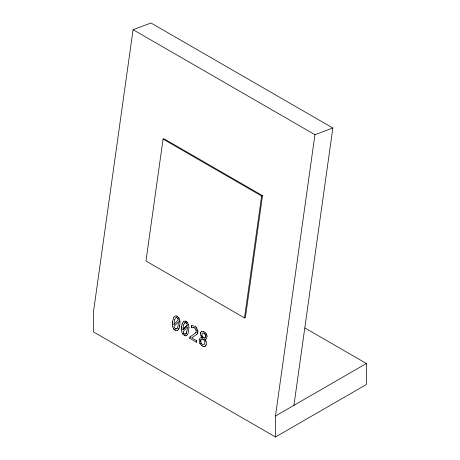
<?xml version="1.0" encoding="UTF-8"?>
<svg xmlns="http://www.w3.org/2000/svg" width="460" height="460" viewBox="0 0 460 460"><rect width="100%" height="100%" fill="white"/><g stroke="black" fill="none" stroke-linecap="round" stroke-linejoin="round"><path stroke-width="0.69" d="M194.591 327.968L195.994 329.452L196.098 332.212M201.652 331.384L200.548 332.706L200.37 334.575L201.98 337.651L201.198 336.743M200.692 341.774L200.997 339.555L202.262 338.819C204.757 339.302 205.746 342.844 204.027 344.603L203.303 344.741C201.031 344.27 200.146 341.527 201.02 339.549M205.47 336.559L205.516 335.512L204.734 333.845L203.165 332.942L202.532 333.051L201.831 334.454L202.066 336.381L204.165 338.031M172.448 324.386L172.649 321.229L173.771 317.285M177.157 316.296C180.193 318.113 180.13 322.224 179.71 325.306M181.447 329.584L181.677 326.422M188.933 327.336L188.427 332.091L187.617 334.437M197.783 330.585L197.788 332.281L197.219 333.828M207.04 336.433L206.16 338.888M199.226 339.911L199.41 342.504L201.445 345.305M173.96 324.541L174.627 319.711M186.754 323.725L187.283 325.001L182.936 329.751L183.155 327.273M172.506 322.874L172.672 321.224M181.481 328.078L181.959 324.835M293.934 405.341L332.85 128.001L150.989 23L133.078 29.693L93.598 311L93.598 331.999L275.465 437L366.401 384.502L366.401 363.498L304.951 328.02M163.076 139.093L145.964 261.021L244.501 317.912L245.398 317.578L262.505 195.649L163.973 138.759L163.076 139.093L261.613 195.983L262.505 195.649M196.69 334.483L191.676 337.812L196.708 340.693L196.495 342.228L189.848 338.416L190.066 336.881L195.828 332.781M191.481 327.474C192.7 322.529 189.721 329.314 193.177 327.457M244.501 317.912L261.613 195.983M275.465 437L275.465 416.001L314.945 134.694L332.85 128.001M179.429 326.893L179.733 325.3M183.132 327.284L183.626 324.909M200.41 333.431L200.571 332.701M199.203 339.917L200.134 337.893L201.98 337.651M181.936 324.841L182.321 323.518M179.452 326.887L178.612 329.245L177.474 330.487M205.223 337.445L205.493 336.547M174.605 319.717L175.617 317.774L176.485 317.538L177.41 318.061L178.302 319.798L173.938 324.553M175.898 328.992C178.727 328.325 177.962 323.846 178.486 321.666L174.041 326.399L174.576 327.894L175.427 328.785M183.603 324.915L184.621 322.972M186.139 333.517L187.255 329.642L187.484 326.865L183.04 331.597L183.931 333.621L184.92 334.178L186.162 333.511L186.783 332.005M205.442 345.978C207.092 343.988 206.396 340.71 204.556 339.141M205.85 345.477L206.137 344.816M178.635 329.233L179.084 328.198M182.298 323.529L183.902 321.241M195.805 332.787L196.121 332.2M173.748 317.296L174.903 316.043L176.347 315.922M187.64 334.431L186.478 335.679M196.667 334.489L197.242 333.816A4.663 3.122 69.5 0 0 197.863 331.424M176.767 328.756L177.134 328.325M205.246 337.439L204.142 338.037M182.936 329.751L187.306 324.99M204.947 346.305L205.465 345.966M275.465 416.001L366.401 363.498M184.592 322.983L185.029 322.747M205.43 339.21L206.183 338.882M190.066 336.881L189.848 338.416M196.708 340.693L196.495 342.228M183.879 321.247L185.345 321.12M177.497 330.475C175.289 331.269 173.282 328.929 172.833 326.951M186.501 335.673L185.035 335.8L182.729 334.115M204.372 346.455L204.97 346.294M201.63 331.395L203.458 331.47M176.007 317.561L176.456 317.549M185.006 322.759L185.483 322.736M184.897 334.184L185.351 334.173M203.717 346.426L204.395 346.449M204.533 339.152L205.453 339.198M191.739 325.634L193.332 325.806L195.552 326.916M193.154 327.462L194.614 327.963M202.998 346.219L203.74 346.42M202.239 338.83L203.981 339.836M185.46 322.742L186.415 323.259M175.404 328.796L175.921 328.98M176.324 315.934L177.18 316.284M185.322 321.126L187.651 322.805M184.224 335.426L185.058 335.788M203.435 331.482L204.901 332.304M202.199 345.828L203.021 346.213M133.078 29.693L314.945 134.694M201.422 345.31L202.222 345.822M186.156 321.488L186.961 322.075M175.22 330.234L173.754 328.906M203.987 333.241L204.757 333.839M202.578 337.134L203.337 337.726M204.878 332.315L206.04 333.471M195.529 326.922L196.207 327.509M196.178 327.514L196.765 328.181M186.392 323.271L186.777 323.714M183.574 333.086L183.954 333.609M201.003 342.827L201.583 343.723M206.017 333.483L206.459 334.161M199.767 343.292L200.215 344.04M196.742 328.193L197.76 330.596M187.628 322.816L188.548 324.777M178.624 317.618L179.153 318.521M182.752 334.104L181.832 332.143L181.47 329.578M205.436 340.159L206.04 341.32M177.755 318.527L178.054 319.108M206.436 334.173L206.948 335.668M195.971 329.464L196.265 330.458M201.836 335.472L202.089 336.369M205.246 334.61L205.493 335.518M188.571 324.766L188.91 327.347M172.81 326.957L172.471 324.38M206.971 335.656L207.017 336.438M179.802 320.792L179.912 322.149"/></g></svg>
